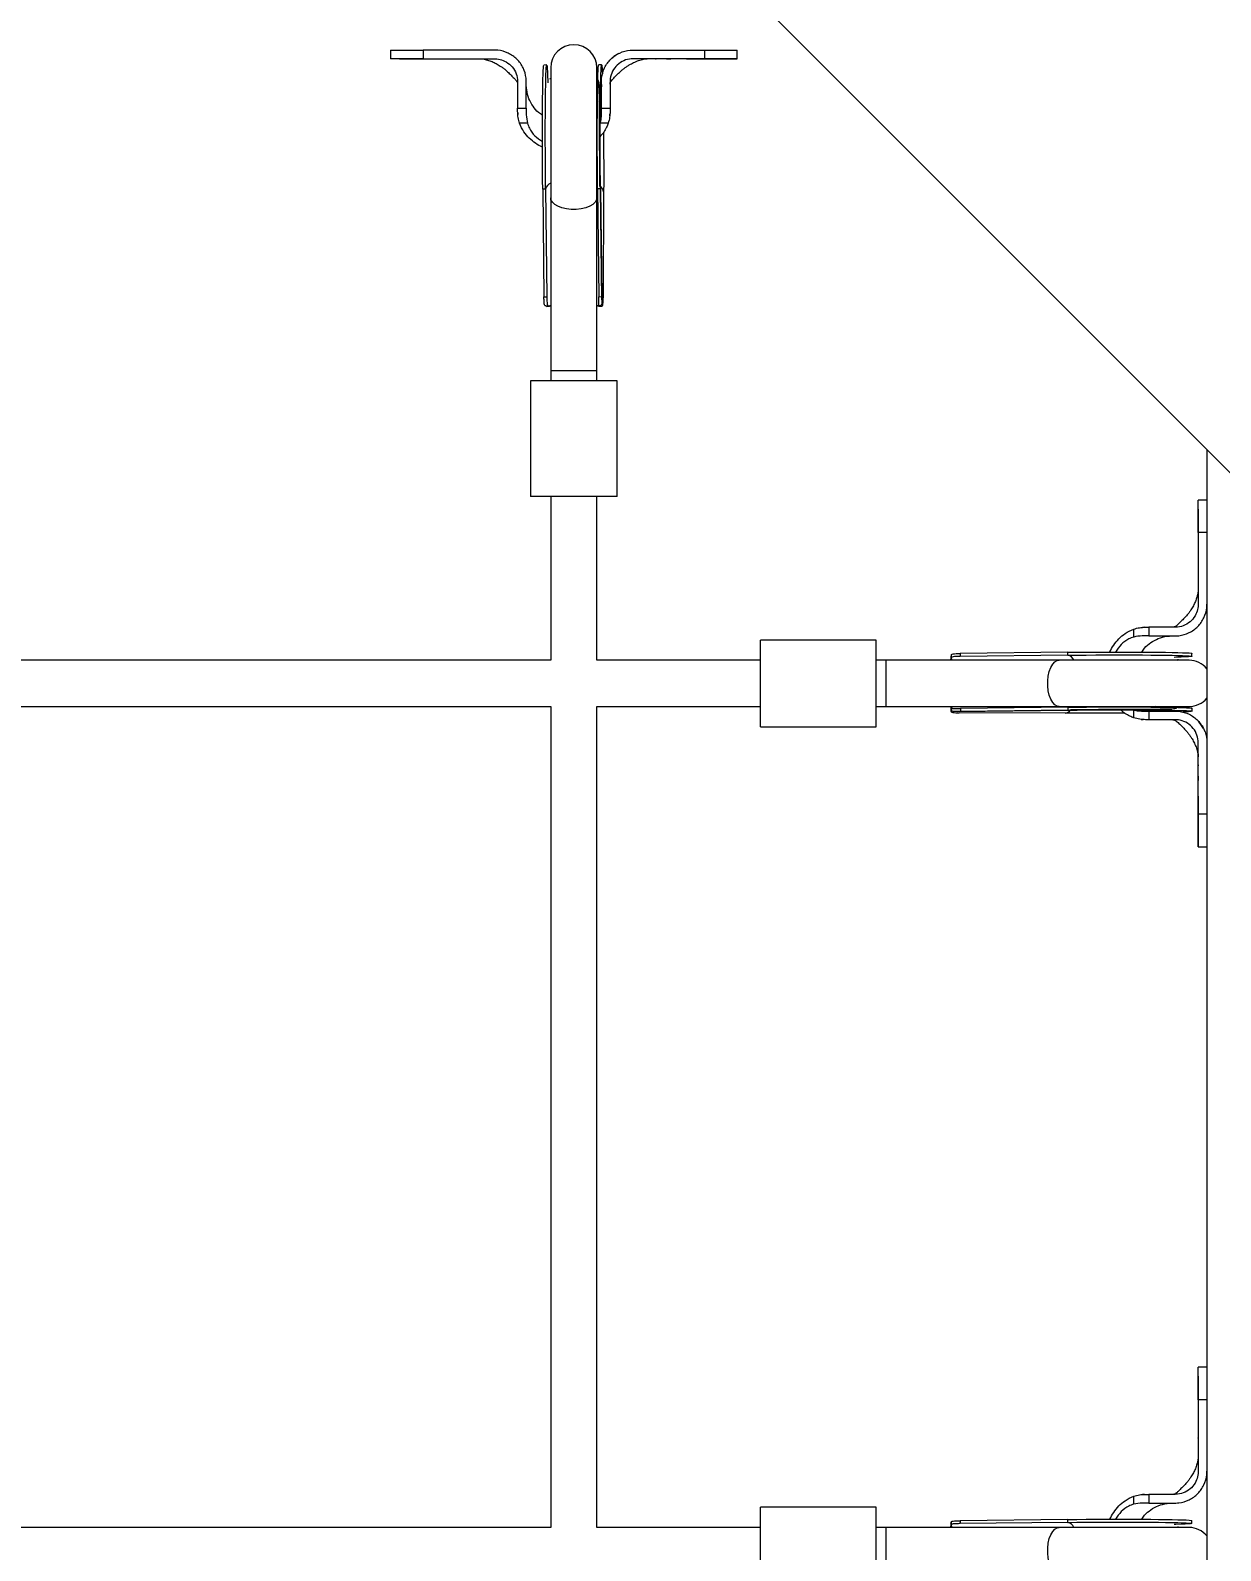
# Model space of a CAD drawing. Header units: millimetres. Extents: x -6879 to 7341, y -8047 to 7187.
# Drawn here: x -3393 to -2981, y -617 to -91 of the extents above; entities that cross this region are included whole.
import ezdxf

# ---------------------------------------------------------------- set-up
doc = ezdxf.new("R2010")
doc.units = ezdxf.units.MM
for name, color, linetype in [('DIKOM_ОБЪЕКТ', 7, 'Continuous'), ('DIKOM_РАЗМЕР_ЗОНА', 7, 'Continuous'), ('DIKOM_РАЗМЕР_ОБЪЕКТА', 7, 'Continuous')]:
    doc.layers.add(name, color=color, linetype=linetype)
doc.styles.add('style1', font='arial.ttf', dxfattribs={"width": 0.8})
doc.dimstyles.new('1-50', dxfattribs={"dimtxt": 300, "dimasz": 200, "dimexe": 100, "dimexo": 0, "dimgap": 100, "dimtad": 0, "dimdec": 0, "dimtxsty": 'style1', "dimcen": 0, "dimclrd": 7, "dimclre": 7, "dimadec": 1, "dimazin": 2, "dimtfac": 1, "dimtdec": 0, "dimtmove": 1, "dimatfit": 3, "dimfxl": 0, "dimlwd": 25, "dimlwe": 18, "dimarcsym": 0})

# ---------------------------------------------------------------- blocks, each defined once
blk = doc.blocks.new('*D20')
at = {"layer": 'Defpoints', "color": 0, "transparency": 16777216}
for p in [(-335.47, 4138.44), (-5198.79, -5966.88), (-1568.13, -5966.88)]:
    blk.add_point(p, dxfattribs=at)
at = {"layer": 'DIKOM_РАЗМЕР_ОБЪЕКТА', "color": 7, "lineweight": 18, "transparency": 16777216}
for p, q in [((-335.47, 4138.44), (-5298.79, 4138.44)), ((-1568.13, -5966.88), (-5298.79, -5966.88))]:
    blk.add_line(p, q, dxfattribs=at)
at = {"layer": 'DIKOM_РАЗМЕР_ОБЪЕКТА', "color": 7, "lineweight": 25, "transparency": 16777216}
for p, q in [((-5198.79, 3938.44), (-5198.79, -81.84)), ((-5198.79, -5766.88), (-5198.79, -1161.62))]:
    blk.add_line(p, q, dxfattribs=at)
at = {"layer": 'DIKOM_РАЗМЕР_ОБЪЕКТА', "color": 7, "transparency": 16777216}
for points in [[(-5232.12, 3938.44), (-5165.46, 3938.44), (-5198.79, 4138.44)], [(-5232.12, -5766.88), (-5165.46, -5766.88), (-5198.79, -5966.88)]]:
    blk.add_solid(points, dxfattribs=at)
at = {"layer": 'DIKOM_РАЗМЕР_ОБЪЕКТА', "color": 0, "transparency": 16777216, "insert": (-5198.79, -621.73), "char_height": 300, "attachment_point": 5, "rotation": 90, "style": 'style1'}
blk.add_mtext('10100', dxfattribs=at)
blk = doc.blocks.new('*D19')
at = {"layer": 'Defpoints', "color": 0, "transparency": 16777216}
for p in [(5624.04, 6094.27), (-4435.35, 2864.29), (5624.04, -2640.11)]:
    blk.add_point(p, dxfattribs=at)
at = {"layer": 'DIKOM_РАЗМЕР_ОБЪЕКТА', "color": 7, "lineweight": 18, "transparency": 16777216}
for p, q in [((-4435.35, 2864.29), (-4435.35, 6194.27)), ((5624.04, -2640.11), (5624.04, 6194.27))]:
    blk.add_line(p, q, dxfattribs=at)
at = {"layer": 'DIKOM_РАЗМЕР_ОБЪЕКТА', "color": 7, "lineweight": 25, "transparency": 16777216}
for p, q in [((-4235.35, 6094.27), (2113.67, 6094.27)), ((5424.04, 6094.27), (3193.46, 6094.27))]:
    blk.add_line(p, q, dxfattribs=at)
at = {"layer": 'DIKOM_РАЗМЕР_ОБЪЕКТА', "color": 7, "transparency": 16777216}
for points in [[(-4235.35, 6127.6), (-4235.35, 6060.94), (-4435.35, 6094.27)], [(5424.04, 6127.6), (5424.04, 6060.94), (5624.04, 6094.27)]]:
    blk.add_solid(points, dxfattribs=at)
at = {"layer": 'DIKOM_РАЗМЕР_ОБЪЕКТА', "color": 0, "transparency": 16777216, "insert": (2653.56, 6094.27), "char_height": 300, "attachment_point": 5, "style": 'style1'}
blk.add_mtext('10100', dxfattribs=at)
blk = doc.blocks.new('*D18')
at = {"layer": 'Defpoints', "color": 0, "transparency": 16777216}
for p in [(-342.29, 5666.7), (-6681.79, -8047.27), (-1651.48, -8047.27)]:
    blk.add_point(p, dxfattribs=at)
at = {"layer": 'DIKOM_РАЗМЕР_ЗОНА', "color": 7, "lineweight": 18, "transparency": 16777216}
for p, q in [((-342.29, 5666.7), (-6781.79, 5666.7)), ((-1651.48, -8047.27), (-6781.79, -8047.27))]:
    blk.add_line(p, q, dxfattribs=at)
at = {"layer": 'DIKOM_РАЗМЕР_ЗОНА', "color": 7, "lineweight": 25, "transparency": 16777216}
for p, q in [((-6681.79, 5466.7), (-6681.79, -340.84)), ((-6681.79, -7847.27), (-6681.79, -1420.62))]:
    blk.add_line(p, q, dxfattribs=at)
at = {"layer": 'DIKOM_РАЗМЕР_ЗОНА', "color": 7, "transparency": 16777216}
for points in [[(-6715.12, 5466.7), (-6648.46, 5466.7), (-6681.79, 5666.7)], [(-6715.12, -7847.27), (-6648.46, -7847.27), (-6681.79, -8047.27)]]:
    blk.add_solid(points, dxfattribs=at)
at = {"layer": 'DIKOM_РАЗМЕР_ЗОНА', "color": 0, "transparency": 16777216, "insert": (-6681.79, -880.73), "char_height": 300, "attachment_point": 5, "rotation": 90, "style": 'style1'}
blk.add_mtext('13700', dxfattribs=at)
blk = doc.blocks.new('*D17')
at = {"layer": 'Defpoints', "color": 0, "transparency": 16777216}
for p in [(-5935.35, 6990.27), (-5935.35, 998.27), (7340.79, -2830.86)]:
    blk.add_point(p, dxfattribs=at)
at = {"layer": 'DIKOM_РАЗМЕР_ЗОНА', "color": 7, "lineweight": 18, "transparency": 16777216}
for p, q in [((-5935.35, 998.27), (-5935.35, 7090.27)), ((7340.79, -2830.86), (7340.79, 7090.27))]:
    blk.add_line(p, q, dxfattribs=at)
at = {"layer": 'DIKOM_РАЗМЕР_ЗОНА', "color": 7, "lineweight": 25, "transparency": 16777216}
for p, q in [((-5735.35, 6990.27), (2016.67, 6990.27)), ((7140.79, 6990.27), (3096.46, 6990.27))]:
    blk.add_line(p, q, dxfattribs=at)
at = {"layer": 'DIKOM_РАЗМЕР_ЗОНА', "color": 7, "transparency": 16777216}
for points in [[(-5735.35, 7023.6), (-5735.35, 6956.94), (-5935.35, 6990.27)], [(7140.79, 7023.6), (7140.79, 6956.94), (7340.79, 6990.27)]]:
    blk.add_solid(points, dxfattribs=at)
at = {"layer": 'DIKOM_РАЗМЕР_ЗОНА', "color": 0, "transparency": 16777216, "insert": (2556.56, 6990.27), "char_height": 300, "attachment_point": 5, "style": 'style1'}
blk.add_mtext('13300', dxfattribs=at)

msp = doc.modelspace()

# ---------------------------------------------------------------- linework, layer by layer
at = {"layer": 'DIKOM_ОБЪЕКТ', "color": 7, "linetype": 'Continuous', "lineweight": 15}
for p, q in [((-3150, -71.18), (-2970.71, -250.46)), ((-3267.92, -97.58), (-3267.92, -100.58)), ((-3256.64, -97.58), (-3256.64, -100.58)), ((-3231.92, -97.58), (-3256.64, -97.58)), ((-3190.54, -99.79), (-3191.35, -100.54)), ((-3188.89, -98.83), (-3190.65, -99.87)), ((-3183.92, -97.58), (-3159.2, -97.58)), ((-3159.2, -97.58), (-3159.2, -100.58)), ((-3147.92, -100.58), (-3147.92, -97.58)), ((-3260.78, -100.58), (-3267.9, -100.58)), ((-3256.64, -100.58), (-3231.93, -100.58)), ((-3213.86, -102.75), (-3214.86, -102.76)), ((-3212.47, -103.76), (-3212.47, -148.72)), ((-3196.47, -148.72), (-3196.47, -103.76)), ((-3194.86, -102.68), (-3195.86, -102.68)), ((-3159.2, -100.58), (-3183.92, -100.58)), ((-3156.41, -100.58), (-3155.14, -100.58)), ((-3153.2, -100.58), (-3147.92, -100.58)), ((-3223.92, -108.58), (-3223.92, -109.58)), ((-3223.92, -109.58), (-3223.92, -117.72)), ((-3220.92, -109.58), (-3220.92, -108.58)), ((-3220.92, -117.72), (-3220.92, -109.58)), ((-3194.92, -109.58), (-3194.92, -108.58)), ((-3194.92, -117.72), (-3194.92, -109.58)), ((-3191.92, -108.58), (-3191.92, -109.58)), ((-3191.92, -109.58), (-3191.92, -117.72)), ((-3196.29, -115.25), (-3196.47, -115.58)), ((-3223.92, -117.72), (-3220.92, -117.72)), ((-3223.89, -119.21), (-3223.87, -119.93)), ((-3223.89, -119.23), (-3223.83, -119.92)), ((-3194.92, -117.72), (-3191.92, -117.72)), ((-3192.01, -120.35), (-3191.98, -119.65)), ((-3220.53, -122.93), (-3223.25, -122.93)), ((-3192.59, -122.93), (-3195.3, -122.93)), ((-3214.24, -145.71), (-3215.24, -145.72)), ((-3215.24, -145.72), (-3214.8, -182.98)), ((-3214.24, -145.71), (-3213.8, -182.98)), ((-3196.47, -144.1), (-3196.26, -144.21)), ((-3196.24, -145.57), (-3196.4, -144.91)), ((-3195.24, -145.64), (-3196.24, -145.64)), ((-3196.24, -145.64), (-3195.8, -182.91)), ((-3194.79, -183.95), (-3195.24, -145.56)), ((-3195.24, -145.56), (-3195.24, -145.64)), ((-3195.24, -145.64), (-3194.8, -182.9)), ((-3194.15, -146.61), (-3194.34, -183.29)), ((-3212.47, -148.72), (-3212.47, -208.59)), ((-3196.47, -208.59), (-3196.47, -148.72)), ((-3214.8, -182.98), (-3213.8, -182.98)), ((-3195.8, -182.91), (-3194.8, -182.9)), ((-3214.17, -186.08), (-3213.11, -186.08)), ((-3213.95, -186.25), (-3212.9, -186.24)), ((-3196.3, -186.01), (-3195.23, -186.01)), ((-3195.93, -186.18), (-3194.87, -186.17)), ((-3212.47, -208.59), (-3212.47, -212.04)), ((-3196.47, -208.59), (-3212.47, -208.59)), ((-3196.47, -212.04), (-3196.47, -208.59)), ((-3219.47, -212.04), (-3219.47, -252.04)), ((-3189.47, -212.04), (-3219.47, -212.04)), ((-3189.47, -252.04), (-3189.47, -212.04)), ((-2985.35, -235.82), (-2985.35, -1535.82)), ((-3189.47, -252.04), (-3219.47, -252.04)), ((-3212.47, -252.04), (-3212.47, -308.7)), ((-3196.47, -308.7), (-3196.47, -252.04)), ((-2985.35, -253.25), (-2988.35, -253.25)), ((-2988.35, -260.39), (-2988.35, -253.27)), ((-2988.35, -264.53), (-2988.35, -289.24)), ((-2985.35, -264.53), (-2988.35, -264.53)), ((-3010.7, -300.64), (-3010.7, -297.92)), ((-3006.98, -297.28), (-3007.7, -297.3)), ((-3007, -297.28), (-3007.7, -297.34)), ((-3005.49, -297.25), (-3005.49, -300.25)), ((-2997.35, -297.25), (-3005.49, -297.25)), ((-2996.35, -297.25), (-2997.35, -297.25)), ((-3099.81, -301.7), (-3139.81, -301.7)), ((-3139.81, -331.7), (-3139.81, -301.7)), ((-3099.81, -331.7), (-3099.81, -301.7)), ((-3005.49, -300.25), (-2997.35, -300.25)), ((-2997.35, -300.25), (-2996.35, -300.25)), ((-3212.47, -308.7), (-3496.47, -308.7)), ((-3139.81, -308.7), (-3196.47, -308.7)), ((-3096.36, -308.7), (-3099.81, -308.7)), ((-3036.5, -308.7), (-3096.36, -308.7)), ((-3096.36, -324.7), (-3096.36, -308.7)), ((-3074.02, -307.22), (-3074.02, -308.27)), ((-3073.86, -307), (-3073.85, -308.06)), ((-3033.49, -305.93), (-3070.76, -306.37)), ((-3070.76, -306.37), (-3070.75, -307.37)), ((-3033.49, -306.93), (-3070.75, -307.37)), ((-2991.53, -308.7), (-3036.5, -308.7)), ((-3033.49, -306.93), (-3033.49, -305.93)), ((-2990.53, -307.31), (-2990.53, -306.31)), ((-3496.47, -324.7), (-3212.47, -324.7)), ((-3212.47, -324.7), (-3212.47, -608.7)), ((-3196.47, -608.7), (-3196.47, -324.7)), ((-3196.47, -324.7), (-3139.81, -324.7)), ((-3099.81, -324.7), (-3096.36, -324.7)), ((-3096.36, -324.7), (-3036.5, -324.7)), ((-3073.95, -325.25), (-3073.95, -326.3)), ((-3073.79, -324.87), (-3073.79, -325.94)), ((-3071.72, -326.38), (-3033.33, -325.93)), ((-3033.42, -324.93), (-3070.68, -325.37)), ((-3070.68, -325.37), (-3070.68, -326.37)), ((-3033.41, -325.93), (-3070.68, -326.37)), ((-3036.5, -324.7), (-2991.53, -324.7)), ((-3033.41, -325.93), (-3033.42, -324.93)), ((-3033.33, -325.93), (-3033.41, -325.93)), ((-3033.27, -324.93), (-3032.68, -324.77)), ((-3031.87, -324.7), (-3031.98, -324.91)), ((-3010.7, -328.59), (-3010.7, -325.87)), ((-3003.02, -324.88), (-3003.36, -324.7)), ((-2990.45, -326.31), (-2990.46, -325.31)), ((-3034.39, -327.02), (-3071.07, -326.83)), ((-3008.12, -329.16), (-3007.43, -329.19)), ((-3005.49, -326.25), (-3005.49, -329.25)), ((-3005.49, -326.25), (-2997.35, -326.25)), ((-2997.35, -329.25), (-3005.49, -329.25)), ((-2997.35, -326.25), (-2996.35, -326.25)), ((-2996.35, -329.25), (-2997.35, -329.25)), ((-2987.56, -330.63), (-2988.31, -329.82)), ((-2986.6, -332.28), (-2987.65, -330.52)), ((-3139.81, -331.7), (-3099.81, -331.7)), ((-2988.35, -361.97), (-2988.35, -337.25)), ((-2985.35, -361.97), (-2988.35, -361.97)), ((-2988.35, -364.76), (-2988.35, -366.03)), ((-2988.35, -367.97), (-2988.35, -373.24)), ((-2988.35, -373.25), (-2985.35, -373.25)), ((-2985.35, -553.25), (-2988.35, -553.25)), ((-2988.35, -560.39), (-2988.35, -553.27)), ((-2988.35, -564.53), (-2988.35, -589.24)), ((-2985.35, -564.53), (-2988.35, -564.53)), ((-2991.99, -592.75), (-2992.25, -593.07)), ((-3010.7, -600.64), (-3010.7, -597.92)), ((-3006.98, -597.28), (-3007.7, -597.3)), ((-3007, -597.28), (-3007.7, -597.34)), ((-3005.49, -597.25), (-3005.49, -600.25)), ((-2997.35, -597.25), (-3005.49, -597.25)), ((-2996.35, -597.25), (-2997.35, -597.25)), ((-3099.81, -601.7), (-3139.81, -601.7)), ((-3139.81, -631.7), (-3139.81, -601.7)), ((-3099.81, -631.7), (-3099.81, -601.7)), ((-3005.49, -600.25), (-2997.35, -600.25)), ((-2997.35, -600.25), (-2996.35, -600.25)), ((-3212.47, -608.7), (-3496.47, -608.7)), ((-3139.81, -608.7), (-3196.47, -608.7)), ((-3096.36, -608.7), (-3099.81, -608.7)), ((-3036.5, -608.7), (-3096.36, -608.7)), ((-3096.36, -624.7), (-3096.36, -608.7)), ((-3074.02, -607.22), (-3074.02, -608.27)), ((-3073.86, -607), (-3073.85, -608.06)), ((-3033.49, -605.93), (-3070.76, -606.37)), ((-3070.76, -606.37), (-3070.75, -607.37)), ((-3033.49, -606.93), (-3070.75, -607.37)), ((-2991.53, -608.7), (-3036.5, -608.7)), ((-3033.49, -606.93), (-3033.49, -605.93)), ((-2990.53, -607.31), (-2990.53, -606.31))]:
    msp.add_line(p, q, dxfattribs=at)
at = {"layer": 'DIKOM_ОБЪЕКТ', "color": 7, "linetype": 'Continuous', "lineweight": 15, "flags": 128}
for points in [[(-3215.24, -145.72), (-3215.27, -142.59), (-3215.3, -139.35), (-3215.32, -136.06), (-3215.33, -132.74), (-3215.34, -129.43), (-3215.34, -126.16), (-3215.33, -122.99), (-3215.32, -119.94), (-3215.3, -117.05), (-3215.28, -114.35), (-3215.24, -111.87), (-3215.2, -109.65), (-3215.16, -107.7), (-3215.11, -106.05), (-3215.06, -104.72), (-3215, -103.73), (-3214.94, -103.08), (-3214.88, -102.78), (-3214.86, -102.76)], [(-3214.24, -145.71), (-3214.27, -142.58), (-3214.3, -139.35), (-3214.32, -136.05), (-3214.33, -132.73), (-3214.34, -129.42), (-3214.34, -126.16), (-3214.34, -122.99), (-3214.32, -119.94), (-3214.3, -117.05), (-3214.28, -114.35), (-3214.24, -111.87), (-3214.2, -109.65), (-3214.16, -107.7), (-3214.11, -106.05), (-3214.06, -104.72), (-3214, -103.72), (-3213.94, -103.07), (-3213.88, -102.77), (-3213.82, -102.83), (-3213.75, -103.24), (-3213.69, -104.01), (-3213.62, -105.11), (-3213.56, -106.55), (-3213.5, -108.29), (-3213.48, -108.88)], [(-3196.24, -145.64), (-3196.27, -142.51), (-3196.3, -139.28), (-3196.32, -135.98), (-3196.34, -132.66), (-3196.34, -129.35), (-3196.35, -126.09), (-3196.34, -122.92), (-3196.33, -119.87), (-3196.31, -116.98), (-3196.28, -114.28), (-3196.25, -111.8), (-3196.21, -109.58), (-3196.16, -107.63), (-3196.12, -105.98), (-3196.06, -104.65), (-3196.01, -103.65), (-3195.95, -103), (-3195.88, -102.7), (-3195.86, -102.68)], [(-3195.24, -145.64), (-3195.27, -142.51), (-3195.3, -139.28), (-3195.32, -135.98), (-3195.34, -132.66), (-3195.34, -129.35), (-3195.35, -126.09), (-3195.34, -122.91), (-3195.33, -119.86), (-3195.31, -116.97), (-3195.28, -114.27), (-3195.25, -111.8), (-3195.21, -109.57), (-3195.16, -107.62), (-3195.12, -105.98), (-3195.06, -104.65), (-3195.01, -103.65), (-3194.95, -103), (-3194.88, -102.7), (-3194.82, -102.76), (-3194.76, -103.17), (-3194.69, -103.93), (-3194.63, -105.04), (-3194.59, -105.78)], [(-3194.2, -125.98), (-3194.19, -127.13), (-3194.17, -130.41), (-3194.15, -133.73), (-3194.14, -137.04), (-3194.14, -140.32), (-3194.14, -143.53), (-3194.15, -146.61)], [(-3196.4, -144.91), (-3196.41, -144.89), (-3196.47, -144.77)], [(-3196.47, -148.72), (-3196.58, -149.37), (-3197.04, -150.2), (-3197.85, -150.96), (-3198.97, -151.62), (-3200.35, -152.14), (-3201.92, -152.5), (-3203.61, -152.69), (-3205.34, -152.69), (-3207.03, -152.5), (-3208.6, -152.14), (-3209.97, -151.62), (-3211.09, -150.96), (-3211.9, -150.2), (-3212.37, -149.37), (-3212.47, -148.72)], [(-3036.5, -324.7), (-3037.14, -324.59), (-3037.97, -324.13), (-3038.74, -323.32), (-3039.39, -322.2), (-3039.92, -320.82), (-3040.28, -319.25), (-3040.46, -317.56), (-3040.46, -315.83), (-3040.28, -314.14), (-3039.92, -312.57), (-3039.39, -311.2), (-3038.74, -310.08), (-3037.97, -309.27), (-3037.14, -308.8), (-3036.5, -308.7)], [(-3033.49, -305.93), (-3030.36, -305.9), (-3027.13, -305.87), (-3023.83, -305.85), (-3020.51, -305.84), (-3017.2, -305.83), (-3013.94, -305.83), (-3010.77, -305.84), (-3007.72, -305.85), (-3004.82, -305.87), (-3002.13, -305.9), (-2999.65, -305.93), (-2997.42, -305.97), (-2995.48, -306.01), (-2993.83, -306.06), (-2992.5, -306.11), (-2991.5, -306.17), (-2990.85, -306.23), (-2990.55, -306.29), (-2990.53, -306.31)], [(-3033.49, -306.93), (-3030.36, -306.9), (-3027.12, -306.87), (-3023.83, -306.85), (-3020.51, -306.84), (-3017.2, -306.83), (-3013.94, -306.83), (-3010.76, -306.84), (-3007.71, -306.85), (-3004.82, -306.87), (-3002.12, -306.9), (-2999.65, -306.93), (-2997.42, -306.97), (-2995.47, -307.01), (-2993.82, -307.06), (-2992.49, -307.11), (-2991.5, -307.17), (-2990.85, -307.23), (-2990.55, -307.29), (-2990.6, -307.35), (-2991.02, -307.42), (-2991.78, -307.48), (-2992.89, -307.55), (-2994.32, -307.61), (-2996.07, -307.67), (-2996.65, -307.69)], [(-3033.42, -324.93), (-3030.29, -324.9), (-3027.05, -324.87), (-3023.76, -324.85), (-3020.44, -324.83), (-3017.13, -324.83), (-3013.87, -324.83), (-3010.69, -324.83), (-3007.64, -324.85), (-3004.75, -324.87), (-3002.05, -324.89), (-2999.57, -324.92), (-2997.35, -324.96), (-2995.4, -325.01), (-2993.75, -325.06), (-2992.42, -325.11), (-2991.43, -325.17), (-2990.78, -325.22), (-2990.48, -325.29), (-2990.46, -325.31)], [(-3033.41, -325.93), (-3030.28, -325.9), (-3027.05, -325.87), (-3023.75, -325.85), (-3020.43, -325.83), (-3017.12, -325.83), (-3013.86, -325.83), (-3010.69, -325.83), (-3007.64, -325.85), (-3004.75, -325.87), (-3002.05, -325.89), (-2999.57, -325.92), (-2997.35, -325.96), (-2995.4, -326.01), (-2993.75, -326.06), (-2992.42, -326.11), (-2991.42, -326.17), (-2990.77, -326.22), (-2990.47, -326.29), (-2990.53, -326.35), (-2990.94, -326.41), (-2991.71, -326.48), (-2992.81, -326.54), (-2993.55, -326.58)], [(-3032.68, -324.77), (-3032.67, -324.76), (-3032.55, -324.7)], [(-3013.76, -326.97), (-3014.9, -326.98), (-3018.18, -327), (-3021.5, -327.02), (-3024.82, -327.03), (-3028.1, -327.03), (-3031.3, -327.03), (-3034.39, -327.02)], [(-2988.36, -344.91), (-2988.37, -345.06), (-2988.37, -345.21)], [(-3036.5, -624.7), (-3037.14, -624.59), (-3037.97, -624.13), (-3038.74, -623.32), (-3039.39, -622.2), (-3039.92, -620.82), (-3040.28, -619.25), (-3040.46, -617.56), (-3040.46, -615.83), (-3040.28, -614.14), (-3039.92, -612.57), (-3039.39, -611.2), (-3038.74, -610.08), (-3037.97, -609.27), (-3037.14, -608.8), (-3036.5, -608.7)], [(-3033.49, -605.93), (-3030.36, -605.9), (-3027.13, -605.87), (-3023.83, -605.85), (-3020.51, -605.84), (-3017.2, -605.83), (-3013.94, -605.83), (-3010.77, -605.84), (-3007.72, -605.85), (-3004.82, -605.87), (-3002.13, -605.9), (-2999.65, -605.93), (-2997.42, -605.97), (-2995.48, -606.01), (-2993.83, -606.06), (-2992.5, -606.11), (-2991.5, -606.17), (-2990.85, -606.23), (-2990.55, -606.29), (-2990.53, -606.31)], [(-3033.49, -606.93), (-3030.36, -606.9), (-3027.12, -606.87), (-3023.83, -606.85), (-3020.51, -606.84), (-3017.2, -606.83), (-3013.94, -606.83), (-3010.76, -606.84), (-3007.71, -606.85), (-3004.82, -606.87), (-3002.12, -606.9), (-2999.65, -606.93), (-2997.42, -606.97), (-2995.47, -607.01), (-2993.82, -607.06), (-2992.49, -607.11), (-2991.5, -607.17), (-2990.85, -607.23), (-2990.55, -607.29), (-2990.6, -607.35), (-2991.02, -607.42), (-2991.78, -607.48), (-2992.89, -607.55), (-2994.32, -607.61), (-2996.07, -607.67), (-2996.65, -607.69)]]:
    msp.add_lwpolyline(points, dxfattribs=at)
at = {"layer": 'DIKOM_ОБЪЕКТ', "color": 7, "linetype": 'Continuous', "lineweight": 15}
for centre, radius, start, end in [((-3204.47, -103.76), 8, 0, 180), ((-3211.43, -146.28), 2.86, 111.3565, 168.638), ((-3196.84, -147.05), 2.72, 9.1954, 56.882), ((-3034.05, -309.74), 2.86, 21.3417, 78.643), ((-2991.53, -316.7), 8, 39.4296, 90), ((-3034.82, -324.33), 2.72, 279.1852, 326.8802), ((-2991.53, -316.7), 8, 270, 320.5704), ((-3034.05, -609.74), 2.86, 21.3424, 78.6426), ((-2991.53, -616.7), 8, 39.4296, 90)]:
    msp.add_arc(centre, radius, start, end, dxfattribs=at)
for points, knots in [([(-3267.9, -97.58), (-3267.86, -97.58), (-3267.77, -97.58), (-3266.93, -97.58), (-3265.58, -97.58), (-3263.71, -97.58), (-3261.53, -97.58), (-3259.15, -97.58), (-3257.48, -97.58), (-3256.64, -97.58)], [0, 0, 0, 0, 0.144051, 0.292531, 0.445317, 0.593796, 0.746587, 0.872009, 1, 1, 1, 1]), ([(-3220.92, -108.58), (-3220.92, -108.49), (-3220.92, -108.07), (-3221.04, -106.41), (-3221.84, -103.66), (-3224.03, -100.61), (-3227.12, -98.45), (-3229.92, -97.64), (-3231.53, -97.59), (-3231.92, -97.58)], [0, 0, 0, 0, 0.014809, 0.07411, 0.288781, 0.503465, 0.718034, 0.933097, 1, 1, 1, 1]), ([(-3194.92, -108.58), (-3194.92, -108.49), (-3194.91, -108.07), (-3194.8, -106.41), (-3193.99, -103.64), (-3191.78, -100.58), (-3188.68, -98.43), (-3185.89, -97.64), (-3184.29, -97.59), (-3183.92, -97.58)], [0, 0, 0, 0, 0.01481, 0.074109, 0.290045, 0.505973, 0.720942, 0.936015, 1, 1, 1, 1]), ([(-3159.2, -97.58), (-3159.12, -97.58), (-3158.74, -97.58), (-3157.16, -97.58), (-3154.85, -97.58), (-3152.33, -97.58), (-3150.43, -97.58), (-3149, -97.58), (-3148.18, -97.58), (-3147.84, -97.58), (-3147.93, -97.58), (-3147.93, -97.58)], [0, 0, 0, 0, 0.011383, 0.056975, 0.240213, 0.388699, 0.541497, 0.689982, 0.842775, 0.991264, 1, 1, 1, 1]), ([(-3256.64, -100.58), (-3256.72, -100.58), (-3257.13, -100.58), (-3258.85, -100.58), (-3261.26, -100.58), (-3263.8, -100.58), (-3265.64, -100.58), (-3266.97, -100.58), (-3267.78, -100.58), (-3267.86, -100.58), (-3267.9, -100.58)], [0, 0, 0, 0, 0.012382, 0.06189, 0.26113, 0.409636, 0.562454, 0.710965, 0.863783, 1, 1, 1, 1]), ([(-3264.81, -100.58), (-3263.9, -100.58), (-3260.77, -100.58), (-3257.63, -100.58), (-3255.41, -100.58)], [0, 0, 0, 0, 0.291679, 1, 1, 1, 1]), ([(-3257.29, -100.58), (-3256.36, -100.58), (-3254.4, -100.58), (-3251.9, -100.58), (-3250.6, -100.58)], [0, 0, 0, 0, 0.477556, 1, 1, 1, 1]), ([(-3237.35, -100.59), (-3237.28, -100.59), (-3237.15, -100.59), (-3237.02, -100.59), (-3236.95, -100.59)], [0, 0, 0, 0, 0.498436, 1, 1, 1, 1]), ([(-3236.89, -100.58), (-3236.58, -100.59), (-3235.98, -100.62), (-3234.44, -100.97), (-3232.89, -101.52), (-3231.39, -102.23), (-3230.15, -102.96), (-3229.03, -103.73), (-3228.08, -104.46), (-3227.03, -105.41), (-3225.97, -106.55), (-3225.06, -107.43), (-3224.4, -108.14), (-3224.1, -108.59), (-3224.02, -108.79), (-3224, -108.84), (-3223.99, -108.87), (-3223.98, -108.89), (-3223.97, -108.92), (-3223.94, -109.01), (-3223.94, -109.02), (-3223.93, -109.12), (-3223.92, -109.16), (-3223.91, -109.48), (-3223.92, -109.88), (-3223.92, -110.23)], [0, 0, 0, 0, 0.124106, 0.238096, 0.339916, 0.425644, 0.508325, 0.557897, 0.611278, 0.676137, 0.757217, 0.823991, 0.864583, 0.883785, 0.88718, 0.888511, 0.889679, 0.890776, 0.8919, 0.894482, 0.911792, 0.925079, 0.932809, 0.941956, 1, 1, 1, 1]), ([(-3231.93, -100.58), (-3231.84, -100.58), (-3231.38, -100.58), (-3230.17, -100.71), (-3228.24, -101.33), (-3226.13, -102.83), (-3224.56, -105.07), (-3223.97, -107.11), (-3223.93, -108.29), (-3223.92, -108.58)], [0, 0, 0, 0, 0.022068, 0.110637, 0.289027, 0.502899, 0.717718, 0.931833, 1, 1, 1, 1]), ([(-3191.92, -109.4), (-3191.92, -109.3), (-3191.92, -109.13), (-3191.9, -109.08), (-3191.9, -109.03), (-3191.88, -108.95), (-3191.87, -108.92), (-3191.86, -108.89), (-3191.85, -108.86), (-3191.82, -108.8), (-3191.73, -108.55), (-3191.19, -107.86), (-3190.29, -106.94), (-3189.09, -105.68), (-3188, -104.67), (-3187.12, -103.96), (-3186.2, -103.3), (-3185.1, -102.6), (-3183.68, -101.83), (-3181.93, -101.12), (-3180.11, -100.64), (-3179.42, -100.6), (-3179.05, -100.58)], [0, 0, 0, 0, 0.0181897, 0.0343943, 0.0528538, 0.0567144, 0.058316, 0.059783, 0.0612568, 0.0629486, 0.0674359, 0.0919691, 0.1710618, 0.2686328, 0.3375711, 0.3963747, 0.4427858, 0.5021856, 0.593502, 0.7109668, 0.8479132, 1, 1, 1, 1]), ([(-3183.92, -100.58), (-3184.14, -100.58), (-3185.26, -100.61), (-3187.25, -101.14), (-3189.53, -102.66), (-3191.16, -104.85), (-3191.85, -106.95), (-3191.9, -108.21), (-3191.92, -108.58)], [0, 0, 0, 0, 0.054117, 0.268331, 0.482536, 0.697286, 0.911982, 1, 1, 1, 1]), ([(-3190.8, -99.99), (-3190.85, -100.04), (-3190.96, -100.13), (-3191.08, -100.23), (-3191.14, -100.28)], [0, 0, 0, 0, 0.49982, 1, 1, 1, 1]), ([(-3176.26, -100.59), (-3176.21, -100.59), (-3176.11, -100.59), (-3176.01, -100.59), (-3175.96, -100.59)], [0, 0, 0, 0, 0.500002, 1, 1, 1, 1]), ([(-3172.37, -100.58), (-3172.38, -100.58), (-3172.46, -100.58), (-3172.05, -100.58), (-3171.5, -100.58), (-3170.99, -100.58), (-3170.9, -100.58)], [0, 0, 0, 0, 0.106445, 0.508279, 0.910133, 1, 1, 1, 1]), ([(-3165.52, -100.58), (-3164.21, -100.58), (-3161.7, -100.58), (-3159.74, -100.58), (-3158.81, -100.58)], [0, 0, 0, 0, 0.522541, 1, 1, 1, 1]), ([(-3160.79, -100.58), (-3159.49, -100.58), (-3157, -100.58), (-3154.67, -100.58), (-3153.55, -100.58)], [0, 0, 0, 0, 0.521835, 1, 1, 1, 1]), ([(-3147.94, -100.58), (-3147.93, -100.58), (-3147.84, -100.58), (-3148.2, -100.58), (-3149.05, -100.58), (-3150.49, -100.58), (-3152.42, -100.58), (-3155.2, -100.58), (-3157.69, -100.58), (-3159.2, -100.58)], [0, 0, 0, 0, 0.0122958, 0.1651444, 0.313683, 0.4665287, 0.615072, 0.7679154, 1, 1, 1, 1]), ([(-3156.19, -100.58), (-3155.58, -100.58), (-3154.36, -100.58), (-3153.58, -100.58), (-3153.2, -100.58)], [0, 0, 0, 0, 0.507942, 1, 1, 1, 1]), ([(-3215.32, -120.17), (-3215.79, -119.85), (-3217.06, -119), (-3218.68, -117.03), (-3220.12, -114.4), (-3220.78, -111.9), (-3220.92, -110.24), (-3220.92, -109.63), (-3220.92, -109.56)], [0, 0, 0, 0, 0.134981, 0.367137, 0.602674, 0.852667, 0.983506, 1, 1, 1, 1]), ([(-3212.47, -107.75), (-3212.48, -107.74), (-3212.62, -107.59), (-3212.72, -107.52), (-3212.79, -107.57), (-3212.81, -107.59)], [0, 0, 0, 0, 0.023995, 0.648699, 1, 1, 1, 1]), ([(-3195.42, -144.83), (-3195.43, -143.75), (-3195.45, -141.64), (-3195.48, -138.37), (-3195.51, -135.17), (-3195.53, -132.05), (-3195.55, -129.08), (-3195.56, -125.41), (-3195.58, -121.29), (-3195.6, -117.11), (-3195.62, -113.83), (-3195.66, -111.39), (-3195.72, -109.69), (-3195.82, -108.67), (-3195.9, -108.13), (-3196.03, -108.1), (-3196.06, -108.1)], [0, 0, 0, 0, 0.070744, 0.139244, 0.205479, 0.269428, 0.331072, 0.390398, 0.501912, 0.604078, 0.696877, 0.780344, 0.854565, 0.919681, 0.975897, 1, 1, 1, 1]), ([(-3194.92, -109.51), (-3194.92, -109.6), (-3194.92, -109.78), (-3194.93, -110.1), (-3194.97, -110.79), (-3195.02, -111.56), (-3195.2, -112.15), (-3195.25, -112.3)], [0, 0, 0, 0, 0.102281, 0.189617, 0.350715, 0.838139, 1, 1, 1, 1]), ([(-3223.92, -118.8), (-3223.92, -118.7), (-3223.92, -118.34), (-3223.92, -117.98), (-3223.92, -117.72)], [0, 0, 0, 0, 0.25633, 1, 1, 1, 1]), ([(-3223.25, -122.93), (-3223.45, -122.27), (-3223.84, -120.93), (-3223.89, -119.52), (-3223.92, -118.8)], [0, 0, 0, 0, 0.491615, 1, 1, 1, 1]), ([(-3220.92, -117.72), (-3220.92, -117.8), (-3220.92, -118.23), (-3220.91, -118.99), (-3220.95, -120.66), (-3220.71, -121.96), (-3220.53, -122.93)], [0, 0, 0, 0, 0.048445, 0.242263, 0.436066, 1, 1, 1, 1]), ([(-3195.3, -122.93), (-3195.28, -122.84), (-3195.16, -122.44), (-3194.94, -121.39), (-3194.91, -119.71), (-3194.92, -118.38), (-3194.92, -117.72)], [0, 0, 0, 0, 0.048359, 0.2421391, 0.6189409, 1, 1, 1, 1]), ([(-3191.92, -118.8), (-3191.94, -119.49), (-3191.99, -120.9), (-3192.38, -122.24), (-3192.59, -122.93)], [0, 0, 0, 0, 0.492158, 1, 1, 1, 1]), ([(-3191.92, -117.72), (-3191.92, -117.81), (-3191.92, -118.17), (-3191.92, -118.53), (-3191.92, -118.8)], [0, 0, 0, 0, 0.256317, 1, 1, 1, 1]), ([(-3215.34, -131.14), (-3215.34, -131.14), (-3216.18, -130.84), (-3217.77, -129.85), (-3219.96, -128.14), (-3221.96, -125.84), (-3222.8, -123.95), (-3223.25, -122.93)], [0, 0, 0, 0, 0.0007716, 0.2276869, 0.4706732, 0.7134381, 1, 1, 1, 1]), ([(-3220.53, -122.93), (-3220.32, -123.5), (-3219.75, -125.08), (-3218.06, -127.37), (-3216.25, -128.57), (-3215.34, -129.18)], [0, 0, 0, 0, 0.222978, 0.60896, 1, 1, 1, 1]), ([(-3192.59, -122.93), (-3192.76, -123.36), (-3193.42, -125.04), (-3194.47, -126.68), (-3195.51, -127.63), (-3195.55, -127.67)], [0, 0, 0, 0, 0.25011, 0.969424, 1, 1, 1, 1]), ([(-3214.17, -186.03), (-3214.29, -186.03), (-3214.57, -186.03), (-3214.72, -185.45), (-3214.79, -184.44), (-3214.8, -183.47), (-3214.8, -182.98)], [0, 0, 0, 0, 0.189919, 0.454979, 0.723246, 1, 1, 1, 1]), ([(-3213.8, -182.98), (-3213.8, -183.48), (-3213.78, -184.47), (-3213.72, -185.53), (-3213.46, -186.07), (-3213.06, -186.14), (-3212.63, -185.92), (-3212.47, -185.84)], [0, 0, 0, 0, 0.225117, 0.450307, 0.672467, 0.883632, 1, 1, 1, 1]), ([(-3196.3, -185.95), (-3196.19, -185.96), (-3195.91, -185.97), (-3195.8, -185.42), (-3195.78, -184.42), (-3195.8, -183.43), (-3195.8, -182.91)], [0, 0, 0, 0, 0.180751, 0.441764, 0.705651, 1, 1, 1, 1]), ([(-3195.26, -186.01), (-3195.18, -186.06), (-3194.85, -186.26), (-3194.57, -186.14), (-3194.39, -185.58), (-3194.35, -184.59), (-3194.34, -183.71), (-3194.34, -183.29)], [0, 0, 0, 0, 0.081578, 0.324234, 0.554219, 0.789113, 1, 1, 1, 1]), ([(-3194.8, -182.9), (-3194.8, -183.4), (-3194.78, -184.4), (-3194.79, -185.44), (-3194.9, -185.98), (-3195.15, -185.96), (-3195.23, -185.95)], [0, 0, 0, 0, 0.2822189, 0.5645099, 0.8437087, 1, 1, 1, 1]), ([(-3213.95, -186.19), (-3213.89, -186.21), (-3213.81, -186.24), (-3213.63, -186.11), (-3213.58, -186.08)], [0, 0, 0, 0, 0.738064, 1, 1, 1, 1]), ([(-3212.47, -186.06), (-3212.57, -186.12), (-3212.77, -186.25), (-3212.85, -186.21), (-3212.9, -186.18)], [0, 0, 0, 0, 0.485353, 1, 1, 1, 1]), ([(-3195.93, -186.12), (-3196.01, -186.14), (-3196.14, -186.17), (-3196.38, -186.03), (-3196.47, -185.97)], [0, 0, 0, 0, 0.624925, 1, 1, 1, 1]), ([(-2988.35, -264.53), (-2988.35, -264.45), (-2988.35, -264.04), (-2988.35, -262.32), (-2988.35, -259.91), (-2988.35, -257.37), (-2988.35, -255.53), (-2988.35, -254.2), (-2988.35, -253.39), (-2988.35, -253.31), (-2988.35, -253.27)], [0, 0, 0, 0, 0.012375, 0.061892, 0.261124, 0.409635, 0.562453, 0.710965, 0.863782, 1, 1, 1, 1]), ([(-2988.35, -256.36), (-2988.35, -257.27), (-2988.35, -260.4), (-2988.35, -263.54), (-2988.35, -265.76)], [0, 0, 0, 0, 0.291647, 1, 1, 1, 1]), ([(-2988.35, -263.88), (-2988.35, -264.81), (-2988.35, -266.77), (-2988.35, -269.27), (-2988.35, -270.57)], [0, 0, 0, 0, 0.477551, 1, 1, 1, 1]), ([(-2988.37, -283.82), (-2988.37, -283.89), (-2988.37, -284.02), (-2988.37, -284.16), (-2988.37, -284.22)], [0, 0, 0, 0, 0.4984078, 1, 1, 1, 1]), ([(-2988.35, -284.28), (-2988.37, -284.6), (-2988.4, -285.2), (-2988.74, -286.73), (-2989.29, -288.28), (-2990.01, -289.79), (-2990.74, -291.02), (-2991.51, -292.14), (-2992.24, -293.09), (-2993.19, -294.14), (-2994.33, -295.2), (-2995.2, -296.11), (-2995.92, -296.77), (-2996.36, -297.08), (-2996.57, -297.16), (-2996.62, -297.17), (-2996.65, -297.18), (-2996.67, -297.19), (-2996.7, -297.2), (-2996.78, -297.23), (-2996.79, -297.23), (-2996.89, -297.25), (-2996.93, -297.25), (-2997.25, -297.26), (-2997.66, -297.25), (-2998, -297.25)], [0, 0, 0, 0, 0.124107, 0.2381, 0.339918, 0.425646, 0.508327, 0.557904, 0.61127, 0.676133, 0.757213, 0.823991, 0.864579, 0.883781, 0.887172, 0.888519, 0.889683, 0.890774, 0.891907, 0.894482, 0.911793, 0.925077, 0.93281, 0.941955, 1, 1, 1, 1]), ([(-2988.35, -289.24), (-2988.35, -289.33), (-2988.36, -289.79), (-2988.48, -291), (-2989.1, -292.94), (-2990.61, -295.04), (-2992.85, -296.61), (-2994.89, -297.2), (-2996.07, -297.24), (-2996.35, -297.25)], [0, 0, 0, 0, 0.022085, 0.110621, 0.289024, 0.50289, 0.71773, 0.931843, 1, 1, 1, 1]), ([(-2996.35, -300.25), (-2996.27, -300.25), (-2995.84, -300.25), (-2994.19, -300.13), (-2991.44, -299.33), (-2988.38, -297.14), (-2986.23, -294.06), (-2985.42, -291.25), (-2985.36, -289.64), (-2985.35, -289.25)], [0, 0, 0, 0, 0.014799, 0.074107, 0.28878, 0.503453, 0.718033, 0.933086, 1, 1, 1, 1]), ([(-3018.91, -305.84), (-3018.91, -305.83), (-3018.58, -305), (-3017.64, -303.4), (-3015.91, -301.21), (-3013.61, -299.21), (-3011.72, -298.37), (-3010.7, -297.92)], [0, 0, 0, 0, 0.000756, 0.227678, 0.470679, 0.713452, 1, 1, 1, 1]), ([(-3010.7, -297.92), (-3010.04, -297.72), (-3008.7, -297.33), (-3007.29, -297.28), (-3006.57, -297.25)], [0, 0, 0, 0, 0.491629, 1, 1, 1, 1]), ([(-3006.57, -297.25), (-3006.48, -297.25), (-3006.12, -297.25), (-3005.76, -297.25), (-3005.49, -297.25)], [0, 0, 0, 0, 0.256702, 1, 1, 1, 1]), ([(-3010.7, -300.64), (-3011.28, -300.85), (-3012.86, -301.42), (-3015.14, -303.11), (-3016.35, -304.92), (-3016.95, -305.83)], [0, 0, 0, 0, 0.222959, 0.608944, 1, 1, 1, 1]), ([(-3005.49, -300.25), (-3005.57, -300.25), (-3006, -300.25), (-3006.76, -300.26), (-3008.43, -300.22), (-3009.73, -300.46), (-3010.7, -300.64)], [0, 0, 0, 0, 0.048411, 0.242206, 0.436009, 1, 1, 1, 1]), ([(-3007.94, -305.85), (-3007.63, -305.38), (-3006.77, -304.11), (-3004.81, -302.49), (-3002.18, -301.05), (-2999.67, -300.39), (-2998.02, -300.26), (-2997.41, -300.25), (-2997.34, -300.25)], [0, 0, 0, 0, 0.1349639, 0.3671503, 0.6026785, 0.8526715, 0.983491, 1, 1, 1, 1]), ([(-3073.97, -307.22), (-3073.99, -307.28), (-3074.01, -307.37), (-3073.89, -307.54), (-3073.86, -307.59)], [0, 0, 0, 0, 0.738082, 1, 1, 1, 1]), ([(-3073.84, -308.7), (-3073.9, -308.6), (-3074.02, -308.4), (-3073.98, -308.32), (-3073.96, -308.27)], [0, 0, 0, 0, 0.485332, 1, 1, 1, 1]), ([(-3070.75, -307.37), (-3071.25, -307.38), (-3072.25, -307.39), (-3073.3, -307.45), (-3073.85, -307.71), (-3073.91, -308.12), (-3073.69, -308.55), (-3073.61, -308.71)], [0, 0, 0, 0, 0.2243155, 0.4486531, 0.6700051, 0.8803961, 1, 1, 1, 1]), ([(-3073.8, -307), (-3073.8, -306.88), (-3073.81, -306.6), (-3073.23, -306.45), (-3072.21, -306.39), (-3071.25, -306.38), (-3070.76, -306.37)], [0, 0, 0, 0, 0.189932, 0.454968, 0.723292, 1, 1, 1, 1]), ([(-2995.52, -308.7), (-2995.51, -308.69), (-2995.36, -308.56), (-2995.3, -308.45), (-2995.35, -308.38), (-2995.37, -308.36)], [0, 0, 0, 0, 0.023998, 0.648707, 1, 1, 1, 1]), ([(-3073.79, -325.91), (-3073.83, -325.99), (-3074.03, -326.32), (-3073.91, -326.6), (-3073.35, -326.79), (-3072.37, -326.82), (-3071.48, -326.83), (-3071.07, -326.83)], [0, 0, 0, 0, 0.081572, 0.324221, 0.554217, 0.78908, 1, 1, 1, 1]), ([(-3073.9, -325.25), (-3073.91, -325.16), (-3073.94, -325.04), (-3073.8, -324.8), (-3073.75, -324.71)], [0, 0, 0, 0, 0.634275, 1, 1, 1, 1]), ([(-3073.73, -324.87), (-3073.73, -324.98), (-3073.74, -325.26), (-3073.19, -325.37), (-3072.19, -325.39), (-3071.2, -325.38), (-3070.68, -325.37)], [0, 0, 0, 0, 0.1807567, 0.4417855, 0.7056761, 1, 1, 1, 1]), ([(-3070.68, -326.37), (-3071.18, -326.37), (-3072.18, -326.39), (-3073.21, -326.38), (-3073.75, -326.27), (-3073.74, -326.02), (-3073.73, -325.94)], [0, 0, 0, 0, 0.282221, 0.564507, 0.843706, 1, 1, 1, 1]), ([(-3032.6, -325.75), (-3031.53, -325.74), (-3029.41, -325.72), (-3026.15, -325.69), (-3022.94, -325.66), (-3019.83, -325.64), (-3016.85, -325.62), (-3013.19, -325.61), (-3009.06, -325.59), (-3004.89, -325.57), (-3001.6, -325.55), (-2999.17, -325.51), (-2997.47, -325.45), (-2996.44, -325.35), (-2995.9, -325.27), (-2995.88, -325.15), (-2995.87, -325.11)], [0, 0, 0, 0, 0.070741, 0.139237, 0.205472, 0.269429, 0.331069, 0.3904, 0.501907, 0.604075, 0.696874, 0.780342, 0.854565, 0.919681, 0.975897, 1, 1, 1, 1]), ([(-3010.7, -328.59), (-3011.13, -328.41), (-3012.82, -327.75), (-3014.45, -326.7), (-3015.4, -325.66), (-3015.44, -325.62)], [0, 0, 0, 0, 0.250106, 0.969391, 1, 1, 1, 1]), ([(-3010.7, -325.87), (-3010.62, -325.89), (-3010.22, -326.01), (-3009.16, -326.23), (-3007.49, -326.26), (-3006.16, -326.25), (-3005.49, -326.25)], [0, 0, 0, 0, 0.04844, 0.242205, 0.618964, 1, 1, 1, 1]), ([(-2997.29, -326.25), (-2997.38, -326.25), (-2997.55, -326.25), (-2997.88, -326.24), (-2998.56, -326.2), (-2999.34, -326.15), (-2999.93, -325.97), (-3000.07, -325.92)], [0, 0, 0, 0, 0.102389, 0.189713, 0.350746, 0.838048, 1, 1, 1, 1]), ([(-3006.57, -329.25), (-3007.26, -329.23), (-3008.68, -329.18), (-3010.02, -328.79), (-3010.7, -328.59)], [0, 0, 0, 0, 0.492159, 1, 1, 1, 1]), ([(-3005.49, -329.25), (-3005.58, -329.25), (-3005.94, -329.25), (-3006.3, -329.25), (-3006.57, -329.25)], [0, 0, 0, 0, 0.256137, 1, 1, 1, 1]), ([(-2997.17, -329.25), (-2997.08, -329.25), (-2996.9, -329.25), (-2996.86, -329.27), (-2996.81, -329.27), (-2996.73, -329.29), (-2996.69, -329.3), (-2996.67, -329.31), (-2996.63, -329.33), (-2996.57, -329.35), (-2996.32, -329.44), (-2995.63, -329.98), (-2994.72, -330.89), (-2993.46, -332.08), (-2992.45, -333.17), (-2991.74, -334.05), (-2991.08, -334.97), (-2990.38, -336.07), (-2989.61, -337.49), (-2988.9, -339.24), (-2988.42, -341.06), (-2988.37, -341.76), (-2988.35, -342.12)], [0, 0, 0, 0, 0.018194, 0.034398, 0.052857, 0.056721, 0.058314, 0.059779, 0.061263, 0.062958, 0.067437, 0.091978, 0.171062, 0.268639, 0.337576, 0.396367, 0.442789, 0.502189, 0.593503, 0.710965, 0.847914, 1, 1, 1, 1]), ([(-2996.35, -326.25), (-2996.27, -326.25), (-2995.84, -326.26), (-2994.18, -326.38), (-2991.42, -327.18), (-2988.35, -329.4), (-2986.2, -332.49), (-2985.41, -335.29), (-2985.36, -336.89), (-2985.35, -337.25)], [0, 0, 0, 0, 0.014799, 0.07411, 0.290025, 0.505958, 0.720948, 0.936012, 1, 1, 1, 1]), ([(-2988.35, -337.25), (-2988.36, -337.03), (-2988.39, -335.91), (-2988.92, -333.92), (-2990.43, -331.64), (-2992.62, -330.01), (-2994.72, -329.32), (-2995.98, -329.27), (-2996.35, -329.25)], [0, 0, 0, 0, 0.0541271, 0.2683338, 0.4825432, 0.6973003, 0.912, 1, 1, 1, 1]), ([(-2987.77, -330.37), (-2987.81, -330.32), (-2987.9, -330.21), (-2988, -330.09), (-2988.06, -330.03)], [0, 0, 0, 0, 0.499817, 1, 1, 1, 1]), ([(-2988.35, -348.8), (-2988.35, -348.79), (-2988.35, -348.72), (-2988.35, -349.12), (-2988.35, -349.67), (-2988.35, -350.18), (-2988.35, -350.27)], [0, 0, 0, 0, 0.106448, 0.508288, 0.91013, 1, 1, 1, 1]), ([(-2988.35, -355.65), (-2988.35, -356.96), (-2988.35, -359.47), (-2988.35, -361.43), (-2988.35, -362.36)], [0, 0, 0, 0, 0.522533, 1, 1, 1, 1]), ([(-2988.35, -360.38), (-2988.35, -361.68), (-2988.35, -364.17), (-2988.35, -366.5), (-2988.35, -367.62)], [0, 0, 0, 0, 0.521844, 1, 1, 1, 1]), ([(-2988.35, -373.23), (-2988.35, -373.24), (-2988.35, -373.33), (-2988.35, -372.97), (-2988.35, -372.12), (-2988.35, -370.68), (-2988.35, -368.75), (-2988.35, -365.97), (-2988.35, -363.48), (-2988.35, -361.97)], [0, 0, 0, 0, 0.012296, 0.165143, 0.313683, 0.466531, 0.61507, 0.767918, 1, 1, 1, 1]), ([(-2988.35, -364.98), (-2988.35, -365.6), (-2988.35, -366.81), (-2988.35, -367.59), (-2988.35, -367.97)], [0, 0, 0, 0, 0.5079455, 1, 1, 1, 1]), ([(-2988.35, -564.53), (-2988.35, -564.45), (-2988.35, -564.04), (-2988.35, -562.32), (-2988.35, -559.91), (-2988.35, -557.37), (-2988.35, -555.53), (-2988.35, -554.2), (-2988.35, -553.39), (-2988.35, -553.31), (-2988.35, -553.27)], [0, 0, 0, 0, 0.012375, 0.061892, 0.261124, 0.409635, 0.562453, 0.710965, 0.863782, 1, 1, 1, 1]), ([(-2988.35, -556.36), (-2988.35, -557.27), (-2988.35, -560.4), (-2988.35, -563.54), (-2988.35, -565.76)], [0, 0, 0, 0, 0.2916485, 1, 1, 1, 1]), ([(-2988.35, -563.88), (-2988.35, -564.81), (-2988.35, -566.77), (-2988.35, -569.27), (-2988.35, -570.57)], [0, 0, 0, 0, 0.477552, 1, 1, 1, 1]), ([(-2988.35, -577.24), (-2988.35, -577.32), (-2988.35, -577.67), (-2988.35, -577.83), (-2988.35, -577.74), (-2988.35, -577.74)], [0, 0, 0, 0, 0.228443, 0.963471, 1, 1, 1, 1]), ([(-2988.35, -584.28), (-2988.37, -584.6), (-2988.4, -585.2), (-2988.74, -586.73), (-2989.29, -588.28), (-2990.01, -589.79), (-2990.74, -591.02), (-2991.51, -592.14), (-2992.24, -593.09), (-2993.19, -594.14), (-2994.33, -595.2), (-2995.2, -596.11), (-2995.92, -596.77), (-2996.36, -597.08), (-2996.57, -597.16), (-2996.62, -597.17), (-2996.65, -597.18), (-2996.67, -597.19), (-2996.7, -597.2), (-2996.78, -597.23), (-2996.79, -597.23), (-2996.89, -597.25), (-2996.93, -597.25), (-2997.25, -597.26), (-2997.66, -597.25), (-2998, -597.25)], [0, 0, 0, 0, 0.1241076, 0.2380996, 0.3399177, 0.4256459, 0.5083267, 0.5579032, 0.6112703, 0.6761336, 0.7572133, 0.8239906, 0.864579, 0.8837816, 0.8871715, 0.8885192, 0.8896835, 0.8907743, 0.8919068, 0.8944817, 0.9117929, 0.9250769, 0.9328097, 0.9419548, 1, 1, 1, 1]), ([(-2988.37, -583.82), (-2988.37, -583.89), (-2988.37, -584.02), (-2988.37, -584.16), (-2988.37, -584.22)], [0, 0, 0, 0, 0.498416, 1, 1, 1, 1]), ([(-2988.35, -589.24), (-2988.35, -589.33), (-2988.36, -589.79), (-2988.48, -591), (-2989.1, -592.94), (-2990.61, -595.04), (-2992.85, -596.61), (-2994.89, -597.2), (-2996.07, -597.24), (-2996.35, -597.25)], [0, 0, 0, 0, 0.022084, 0.110619, 0.289023, 0.50289, 0.71773, 0.931843, 1, 1, 1, 1]), ([(-2996.35, -600.25), (-2996.27, -600.25), (-2995.84, -600.25), (-2994.19, -600.13), (-2991.44, -599.33), (-2988.38, -597.14), (-2986.23, -594.06), (-2985.42, -591.25), (-2985.36, -589.64), (-2985.35, -589.25)], [0, 0, 0, 0, 0.014799, 0.074106, 0.288781, 0.503453, 0.718032, 0.933086, 1, 1, 1, 1]), ([(-3018.91, -605.84), (-3018.91, -605.83), (-3018.58, -605), (-3017.64, -603.4), (-3015.91, -601.21), (-3013.61, -599.21), (-3011.72, -598.37), (-3010.7, -597.92)], [0, 0, 0, 0, 0.000757, 0.227677, 0.470679, 0.713452, 1, 1, 1, 1]), ([(-3010.7, -597.92), (-3010.04, -597.72), (-3008.7, -597.33), (-3007.29, -597.28), (-3006.57, -597.25)], [0, 0, 0, 0, 0.491628, 1, 1, 1, 1]), ([(-3006.57, -597.25), (-3006.48, -597.25), (-3006.12, -597.25), (-3005.76, -597.25), (-3005.49, -597.25)], [0, 0, 0, 0, 0.256702, 1, 1, 1, 1]), ([(-3010.7, -600.64), (-3011.28, -600.85), (-3012.86, -601.42), (-3015.14, -603.11), (-3016.35, -604.92), (-3016.95, -605.83)], [0, 0, 0, 0, 0.222959, 0.608945, 1, 1, 1, 1]), ([(-3005.49, -600.25), (-3005.57, -600.25), (-3006, -600.25), (-3006.76, -600.26), (-3008.43, -600.22), (-3009.73, -600.46), (-3010.7, -600.64)], [0, 0, 0, 0, 0.048411, 0.242206, 0.436009, 1, 1, 1, 1]), ([(-3007.94, -605.85), (-3007.63, -605.38), (-3006.77, -604.11), (-3004.81, -602.49), (-3002.18, -601.05), (-2999.67, -600.39), (-2998.02, -600.26), (-2997.41, -600.25), (-2997.34, -600.25)], [0, 0, 0, 0, 0.134965, 0.367151, 0.602679, 0.852672, 0.983491, 1, 1, 1, 1]), ([(-3073.79, -606.97), (-3073.86, -606.99), (-3074.11, -607.06), (-3074.06, -607.28), (-3073.89, -607.55), (-3073.86, -607.59)], [0, 0, 0, 0, 0.252888, 0.872808, 1, 1, 1, 1]), ([(-3073.84, -608.7), (-3073.9, -608.6), (-3074.02, -608.4), (-3073.98, -608.32), (-3073.96, -608.27)], [0, 0, 0, 0, 0.485326, 1, 1, 1, 1]), ([(-3070.75, -607.37), (-3071.25, -607.38), (-3072.25, -607.39), (-3073.3, -607.45), (-3073.85, -607.71), (-3073.91, -608.12), (-3073.69, -608.55), (-3073.61, -608.71)], [0, 0, 0, 0, 0.224315, 0.448653, 0.670005, 0.880395, 1, 1, 1, 1]), ([(-3073.8, -607), (-3073.8, -606.88), (-3073.81, -606.6), (-3073.23, -606.45), (-3072.21, -606.39), (-3071.25, -606.38), (-3070.76, -606.37)], [0, 0, 0, 0, 0.189932, 0.454968, 0.723292, 1, 1, 1, 1]), ([(-2995.52, -608.7), (-2995.51, -608.69), (-2995.36, -608.56), (-2995.3, -608.45), (-2995.35, -608.38), (-2995.37, -608.36)], [0, 0, 0, 0, 0.023997, 0.648706, 1, 1, 1, 1])]:
    msp.add_open_spline(points, degree=3, knots=knots, dxfattribs=at)

# ---------------------------------------------------------------- dimensions: what is measured, and where the dimension line sits
at = {"layer": 'DIKOM_РАЗМЕР_ЗОНА'}
dim = msp.add_linear_dim(base=(-5935.35, 6990.27), p1=(7340.79, -2830.86), p2=(-5935.35, 998.27), text='13300', dimstyle='1-50', override={"dimscale": 1, "dimtix": 0, "dimtofl": 1, "dimtmove": 1, "dimatfit": 3}, dxfattribs=at)
dim.commit()
dim.dimension.update_dxf_attribs({"geometry": '*D17', "text_midpoint": (2556.56, 6990.27), "dimtype": 160})
dim = msp.add_linear_dim(base=(-6681.79, -8047.27), p1=(-342.29, 5666.7), p2=(-1651.48, -8047.27), angle=270, text='13700', dimstyle='1-50', override={"dimscale": 1, "dimtix": 0, "dimtofl": 1, "dimtmove": 1, "dimatfit": 3}, dxfattribs=at)
dim.commit()
dim.dimension.update_dxf_attribs({"geometry": '*D18', "text_midpoint": (-6681.79, -880.73), "dimtype": 160})
at = {"layer": 'DIKOM_РАЗМЕР_ОБЪЕКТА'}
dim = msp.add_linear_dim(base=(5624.04, 6094.27), p1=(-4435.35, 2864.29), p2=(5624.04, -2640.11), text='10100', dimstyle='1-50', override={"dimscale": 1, "dimtix": 0, "dimtofl": 1, "dimtmove": 1, "dimatfit": 3}, dxfattribs=at)
dim.commit()
dim.dimension.update_dxf_attribs({"geometry": '*D19', "text_midpoint": (2653.56, 6094.27), "dimtype": 160})
dim = msp.add_linear_dim(base=(-5198.79, -5966.88), p1=(-335.47, 4138.44), p2=(-1568.13, -5966.88), angle=270, text='10100', dimstyle='1-50', override={"dimscale": 1, "dimtix": 0, "dimtofl": 1, "dimtmove": 1, "dimatfit": 3}, dxfattribs=at)
dim.commit()
dim.dimension.update_dxf_attribs({"geometry": '*D20', "text_midpoint": (-5198.79, -621.73), "dimtype": 160})

doc.saveas('drawing.dxf')
